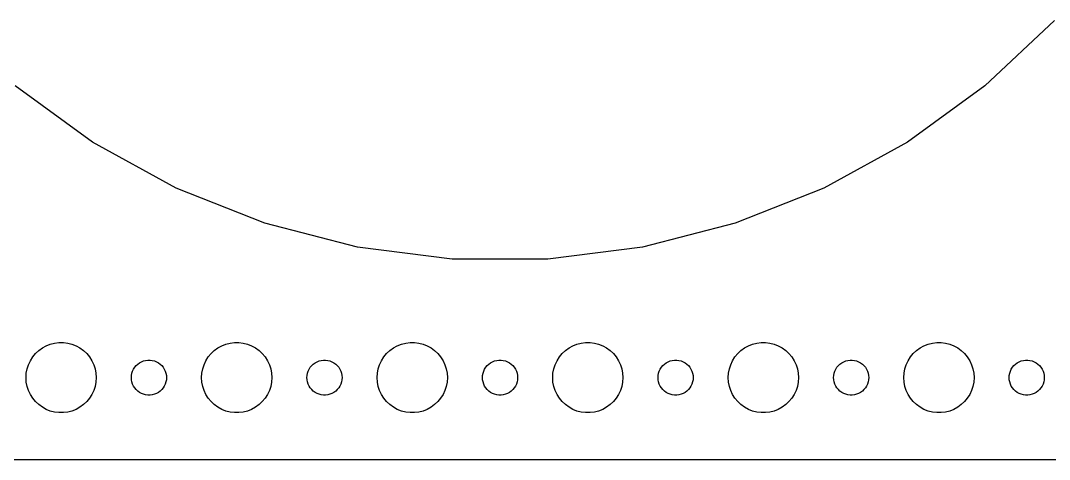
# Model space of a CAD drawing. Header units: metres. Extents: x -344 to 344, y -82 to 82.
# Drawn here: x -176 to -88.1, y -82 to -44.5 of the extents above; entities that cross this region are included whole.
import ezdxf

# ---------------------------------------------------------------- set-up
doc = ezdxf.new("R2010")
doc.units = ezdxf.units.M

msp = doc.modelspace()

# ---------------------------------------------------------------- linework, layer by layer
for p, q in [((-87.617, -44.4956), (-93.5674, -50.0834)), ((-169.829, -54.8813), (-176.433, -50.0834)), ((-93.5674, -50.0834), (-100.171, -54.8813)), ((-162.676, -58.8138), (-169.829, -54.8813)), ((-100.171, -54.8813), (-107.324, -58.8138)), ((-155.086, -61.8187), (-162.676, -58.8138)), ((-107.324, -58.8138), (-114.914, -61.8187)), ((-147.18, -63.8487), (-155.086, -61.8187)), ((-114.914, -61.8187), (-122.82, -63.8487)), ((-139.081, -64.8717), (-147.18, -63.8487)), ((-122.82, -63.8487), (-130.919, -64.8717)), ((-130.919, -64.8717), (-139.081, -64.8717)), ((-173.427, -72.1468), (-173.062, -72.0531)), ((-173.062, -72.0531), (-172.688, -72.0059)), ((-172.688, -72.0059), (-172.312, -72.0059)), ((-172.312, -72.0059), (-171.938, -72.0531)), ((-171.938, -72.0531), (-171.573, -72.1468)), ((-158.427, -72.1468), (-158.062, -72.0531)), ((-158.062, -72.0531), (-157.688, -72.0059)), ((-157.688, -72.0059), (-157.312, -72.0059)), ((-157.312, -72.0059), (-156.938, -72.0531)), ((-156.938, -72.0531), (-156.573, -72.1468)), ((-143.427, -72.1468), (-143.062, -72.0531)), ((-143.062, -72.0531), (-142.688, -72.0059)), ((-142.688, -72.0059), (-142.312, -72.0059)), ((-142.312, -72.0059), (-141.938, -72.0531)), ((-141.938, -72.0531), (-141.573, -72.1468)), ((-128.427, -72.1468), (-128.062, -72.0531)), ((-128.062, -72.0531), (-127.688, -72.0059)), ((-127.688, -72.0059), (-127.312, -72.0059)), ((-127.312, -72.0059), (-126.938, -72.0531)), ((-126.938, -72.0531), (-126.573, -72.1468)), ((-113.427, -72.1468), (-113.062, -72.0531)), ((-113.062, -72.0531), (-112.688, -72.0059)), ((-112.688, -72.0059), (-112.312, -72.0059)), ((-112.312, -72.0059), (-111.938, -72.0531)), ((-111.938, -72.0531), (-111.573, -72.1468)), ((-98.427, -72.1468), (-98.0621, -72.0531)), ((-98.0621, -72.0531), (-97.6884, -72.0059)), ((-97.6884, -72.0059), (-97.3116, -72.0059)), ((-97.3116, -72.0059), (-96.9379, -72.0531)), ((-96.9379, -72.0531), (-96.573, -72.1468)), ((-174.927, -73.2366), (-174.687, -72.9464)), ((-174.687, -72.9464), (-174.412, -72.6885)), ((-174.412, -72.6885), (-174.107, -72.467)), ((-174.107, -72.467), (-173.777, -72.2855)), ((-173.777, -72.2855), (-173.427, -72.1468)), ((-171.573, -72.1468), (-171.223, -72.2855)), ((-171.223, -72.2855), (-170.893, -72.467)), ((-170.893, -72.467), (-170.588, -72.6885)), ((-170.588, -72.6885), (-170.313, -72.9464)), ((-170.313, -72.9464), (-170.073, -73.2366)), ((-159.927, -73.2366), (-159.687, -72.9464)), ((-159.687, -72.9464), (-159.412, -72.6885)), ((-159.412, -72.6885), (-159.107, -72.467)), ((-159.107, -72.467), (-158.777, -72.2855)), ((-158.777, -72.2855), (-158.427, -72.1468)), ((-156.573, -72.1468), (-156.223, -72.2855)), ((-156.223, -72.2855), (-155.893, -72.467)), ((-155.893, -72.467), (-155.588, -72.6885)), ((-155.588, -72.6885), (-155.313, -72.9464)), ((-155.313, -72.9464), (-155.073, -73.2366)), ((-144.927, -73.2366), (-144.687, -72.9464)), ((-144.687, -72.9464), (-144.412, -72.6885)), ((-144.412, -72.6885), (-144.107, -72.467)), ((-144.107, -72.467), (-143.777, -72.2855)), ((-143.777, -72.2855), (-143.427, -72.1468)), ((-141.573, -72.1468), (-141.223, -72.2855)), ((-141.223, -72.2855), (-140.893, -72.467)), ((-140.893, -72.467), (-140.588, -72.6885)), ((-140.588, -72.6885), (-140.313, -72.9464)), ((-140.313, -72.9464), (-140.073, -73.2366)), ((-129.927, -73.2366), (-129.687, -72.9464)), ((-129.687, -72.9464), (-129.412, -72.6885)), ((-129.412, -72.6885), (-129.107, -72.467)), ((-129.107, -72.467), (-128.777, -72.2855)), ((-128.777, -72.2855), (-128.427, -72.1468)), ((-126.573, -72.1468), (-126.223, -72.2855)), ((-126.223, -72.2855), (-125.893, -72.467)), ((-125.893, -72.467), (-125.588, -72.6885)), ((-125.588, -72.6885), (-125.313, -72.9464)), ((-125.313, -72.9464), (-125.073, -73.2366)), ((-114.927, -73.2366), (-114.687, -72.9464)), ((-114.687, -72.9464), (-114.412, -72.6885)), ((-114.412, -72.6885), (-114.107, -72.467)), ((-114.107, -72.467), (-113.777, -72.2855)), ((-113.777, -72.2855), (-113.427, -72.1468)), ((-111.573, -72.1468), (-111.223, -72.2855)), ((-111.223, -72.2855), (-110.893, -72.467)), ((-110.893, -72.467), (-110.588, -72.6885)), ((-110.588, -72.6885), (-110.313, -72.9464)), ((-110.313, -72.9464), (-110.073, -73.2366)), ((-99.927, -73.2366), (-99.6869, -72.9464)), ((-99.6869, -72.9464), (-99.4123, -72.6885)), ((-99.4123, -72.6885), (-99.1075, -72.467)), ((-99.1075, -72.467), (-98.7773, -72.2855)), ((-98.7773, -72.2855), (-98.427, -72.1468)), ((-96.573, -72.1468), (-96.2227, -72.2855)), ((-96.2227, -72.2855), (-95.8925, -72.467)), ((-95.8925, -72.467), (-95.5877, -72.6885)), ((-95.5877, -72.6885), (-95.3131, -72.9464)), ((-95.3131, -72.9464), (-95.073, -73.2366)), ((-175.289, -73.8956), (-175.129, -73.5547)), ((-175.129, -73.5547), (-174.927, -73.2366)), ((-170.073, -73.2366), (-169.871, -73.5547)), ((-169.871, -73.5547), (-169.711, -73.8956)), ((-165.956, -73.8442), (-165.804, -73.7335)), ((-165.804, -73.7335), (-165.639, -73.6428)), ((-165.639, -73.6428), (-165.464, -73.5734)), ((-165.464, -73.5734), (-165.281, -73.5266)), ((-165.281, -73.5266), (-165.094, -73.503)), ((-165.094, -73.503), (-164.906, -73.503)), ((-164.906, -73.503), (-164.719, -73.5266)), ((-164.719, -73.5266), (-164.536, -73.5734)), ((-164.536, -73.5734), (-164.361, -73.6428)), ((-164.361, -73.6428), (-164.196, -73.7335)), ((-164.196, -73.7335), (-164.044, -73.8442)), ((-160.289, -73.8956), (-160.129, -73.5547)), ((-160.129, -73.5547), (-159.927, -73.2366)), ((-155.073, -73.2366), (-154.871, -73.5547)), ((-154.871, -73.5547), (-154.711, -73.8956)), ((-150.956, -73.8442), (-150.804, -73.7335)), ((-150.804, -73.7335), (-150.639, -73.6428)), ((-150.639, -73.6428), (-150.464, -73.5734)), ((-150.464, -73.5734), (-150.281, -73.5266)), ((-150.281, -73.5266), (-150.094, -73.503)), ((-150.094, -73.503), (-149.906, -73.503)), ((-149.906, -73.503), (-149.719, -73.5266)), ((-149.719, -73.5266), (-149.536, -73.5734)), ((-149.536, -73.5734), (-149.361, -73.6428)), ((-149.361, -73.6428), (-149.196, -73.7335)), ((-149.196, -73.7335), (-149.044, -73.8442)), ((-145.289, -73.8956), (-145.129, -73.5547)), ((-145.129, -73.5547), (-144.927, -73.2366)), ((-140.073, -73.2366), (-139.871, -73.5547)), ((-139.871, -73.5547), (-139.711, -73.8956)), ((-135.956, -73.8442), (-135.804, -73.7335)), ((-135.804, -73.7335), (-135.639, -73.6428)), ((-135.639, -73.6428), (-135.464, -73.5734)), ((-135.464, -73.5734), (-135.281, -73.5266)), ((-135.281, -73.5266), (-135.094, -73.503)), ((-135.094, -73.503), (-134.906, -73.503)), ((-134.906, -73.503), (-134.719, -73.5266)), ((-134.719, -73.5266), (-134.536, -73.5734)), ((-134.536, -73.5734), (-134.361, -73.6428)), ((-134.361, -73.6428), (-134.196, -73.7335)), ((-134.196, -73.7335), (-134.044, -73.8442)), ((-130.289, -73.8956), (-130.129, -73.5547)), ((-130.129, -73.5547), (-129.927, -73.2366)), ((-125.073, -73.2366), (-124.871, -73.5547)), ((-124.871, -73.5547), (-124.711, -73.8956)), ((-120.956, -73.8442), (-120.804, -73.7335)), ((-120.804, -73.7335), (-120.639, -73.6428)), ((-120.639, -73.6428), (-120.464, -73.5734)), ((-120.464, -73.5734), (-120.281, -73.5266)), ((-120.281, -73.5266), (-120.094, -73.503)), ((-120.094, -73.503), (-119.906, -73.503)), ((-119.906, -73.503), (-119.719, -73.5266)), ((-119.719, -73.5266), (-119.536, -73.5734)), ((-119.536, -73.5734), (-119.361, -73.6428)), ((-119.361, -73.6428), (-119.196, -73.7335)), ((-119.196, -73.7335), (-119.044, -73.8442)), ((-115.289, -73.8956), (-115.129, -73.5547)), ((-115.129, -73.5547), (-114.927, -73.2366)), ((-110.073, -73.2366), (-109.871, -73.5547)), ((-109.871, -73.5547), (-109.711, -73.8956)), ((-105.956, -73.8442), (-105.804, -73.7335)), ((-105.804, -73.7335), (-105.639, -73.6428)), ((-105.639, -73.6428), (-105.464, -73.5734)), ((-105.464, -73.5734), (-105.281, -73.5266)), ((-105.281, -73.5266), (-105.094, -73.503)), ((-105.094, -73.503), (-104.906, -73.503)), ((-104.906, -73.503), (-104.719, -73.5266)), ((-104.719, -73.5266), (-104.536, -73.5734)), ((-104.536, -73.5734), (-104.361, -73.6428)), ((-104.361, -73.6428), (-104.196, -73.7335)), ((-104.196, -73.7335), (-104.044, -73.8442)), ((-100.289, -73.8956), (-100.129, -73.5547)), ((-100.129, -73.5547), (-99.927, -73.2366)), ((-95.073, -73.2366), (-94.8711, -73.5547)), ((-94.8711, -73.5547), (-94.7107, -73.8956)), ((-90.9561, -73.8442), (-90.8037, -73.7335)), ((-90.8037, -73.7335), (-90.6387, -73.6428)), ((-90.6387, -73.6428), (-90.4635, -73.5734)), ((-90.4635, -73.5734), (-90.2811, -73.5266)), ((-90.2811, -73.5266), (-90.0942, -73.503)), ((-90.0942, -73.503), (-89.9058, -73.503)), ((-89.9058, -73.503), (-89.7189, -73.5266)), ((-89.7189, -73.5266), (-89.5365, -73.5734)), ((-89.5365, -73.5734), (-89.3613, -73.6428)), ((-89.3613, -73.6428), (-89.1963, -73.7335)), ((-89.1963, -73.7335), (-89.0439, -73.8442)), ((-175.5, -75), (-175.476, -74.624)), ((-175.476, -74.624), (-175.406, -74.2539)), ((-175.406, -74.2539), (-175.289, -73.8956)), ((-169.711, -73.8956), (-169.594, -74.2539)), ((-169.594, -74.2539), (-169.524, -74.624)), ((-169.524, -74.624), (-169.5, -75)), ((-166.488, -74.812), (-166.453, -74.627)), ((-166.453, -74.627), (-166.395, -74.4478)), ((-166.395, -74.4478), (-166.314, -74.2774)), ((-166.314, -74.2774), (-166.214, -74.1183)), ((-166.214, -74.1183), (-166.093, -73.9732)), ((-166.093, -73.9732), (-165.956, -73.8442)), ((-164.044, -73.8442), (-163.907, -73.9732)), ((-163.907, -73.9732), (-163.786, -74.1183)), ((-163.786, -74.1183), (-163.686, -74.2774)), ((-163.686, -74.2774), (-163.605, -74.4478)), ((-163.605, -74.4478), (-163.547, -74.627)), ((-163.547, -74.627), (-163.512, -74.812)), ((-160.5, -75), (-160.476, -74.624)), ((-160.476, -74.624), (-160.406, -74.2539)), ((-160.406, -74.2539), (-160.289, -73.8956)), ((-154.711, -73.8956), (-154.594, -74.2539)), ((-154.594, -74.2539), (-154.524, -74.624)), ((-154.524, -74.624), (-154.5, -75)), ((-151.488, -74.812), (-151.453, -74.627)), ((-151.453, -74.627), (-151.395, -74.4478)), ((-151.395, -74.4478), (-151.314, -74.2774)), ((-151.314, -74.2774), (-151.214, -74.1183)), ((-151.214, -74.1183), (-151.093, -73.9732)), ((-151.093, -73.9732), (-150.956, -73.8442)), ((-149.044, -73.8442), (-148.907, -73.9732)), ((-148.907, -73.9732), (-148.786, -74.1183)), ((-148.786, -74.1183), (-148.686, -74.2774)), ((-148.686, -74.2774), (-148.605, -74.4478)), ((-148.605, -74.4478), (-148.547, -74.627)), ((-148.547, -74.627), (-148.512, -74.812)), ((-145.5, -75), (-145.476, -74.624)), ((-145.476, -74.624), (-145.406, -74.2539)), ((-145.406, -74.2539), (-145.289, -73.8956)), ((-139.711, -73.8956), (-139.594, -74.2539)), ((-139.594, -74.2539), (-139.524, -74.624)), ((-139.524, -74.624), (-139.5, -75)), ((-136.488, -74.812), (-136.453, -74.627)), ((-136.453, -74.627), (-136.395, -74.4478)), ((-136.395, -74.4478), (-136.314, -74.2774)), ((-136.314, -74.2774), (-136.214, -74.1183)), ((-136.214, -74.1183), (-136.093, -73.9732)), ((-136.093, -73.9732), (-135.956, -73.8442)), ((-134.044, -73.8442), (-133.907, -73.9732)), ((-133.907, -73.9732), (-133.786, -74.1183)), ((-133.786, -74.1183), (-133.686, -74.2774)), ((-133.686, -74.2774), (-133.605, -74.4478)), ((-133.605, -74.4478), (-133.547, -74.627)), ((-133.547, -74.627), (-133.512, -74.812)), ((-130.5, -75), (-130.476, -74.624)), ((-130.476, -74.624), (-130.406, -74.2539)), ((-130.406, -74.2539), (-130.289, -73.8956)), ((-124.711, -73.8956), (-124.594, -74.2539)), ((-124.594, -74.2539), (-124.524, -74.624)), ((-124.524, -74.624), (-124.5, -75)), ((-121.488, -74.812), (-121.453, -74.627)), ((-121.453, -74.627), (-121.395, -74.4478)), ((-121.395, -74.4478), (-121.314, -74.2774)), ((-121.314, -74.2774), (-121.214, -74.1183)), ((-121.214, -74.1183), (-121.093, -73.9732)), ((-121.093, -73.9732), (-120.956, -73.8442)), ((-119.044, -73.8442), (-118.907, -73.9732)), ((-118.907, -73.9732), (-118.786, -74.1183)), ((-118.786, -74.1183), (-118.686, -74.2774)), ((-118.686, -74.2774), (-118.605, -74.4478)), ((-118.605, -74.4478), (-118.547, -74.627)), ((-118.547, -74.627), (-118.512, -74.812)), ((-115.5, -75), (-115.476, -74.624)), ((-115.476, -74.624), (-115.406, -74.2539)), ((-115.406, -74.2539), (-115.289, -73.8956)), ((-109.711, -73.8956), (-109.594, -74.2539)), ((-109.594, -74.2539), (-109.524, -74.624)), ((-109.524, -74.624), (-109.5, -75)), ((-106.488, -74.812), (-106.453, -74.627)), ((-106.453, -74.627), (-106.395, -74.4478)), ((-106.395, -74.4478), (-106.314, -74.2774)), ((-106.314, -74.2774), (-106.214, -74.1183)), ((-106.214, -74.1183), (-106.093, -73.9732)), ((-106.093, -73.9732), (-105.956, -73.8442)), ((-104.044, -73.8442), (-103.907, -73.9732)), ((-103.907, -73.9732), (-103.786, -74.1183)), ((-103.786, -74.1183), (-103.686, -74.2774)), ((-103.686, -74.2774), (-103.605, -74.4478)), ((-103.605, -74.4478), (-103.547, -74.627)), ((-103.547, -74.627), (-103.512, -74.812)), ((-100.5, -75), (-100.476, -74.624)), ((-100.476, -74.624), (-100.406, -74.2539)), ((-100.406, -74.2539), (-100.289, -73.8956)), ((-94.7107, -73.8956), (-94.5943, -74.2539)), ((-94.5943, -74.2539), (-94.5237, -74.624)), ((-94.5237, -74.624), (-94.5, -75)), ((-91.4882, -74.812), (-91.4529, -74.627)), ((-91.4529, -74.627), (-91.3947, -74.4478)), ((-91.3947, -74.4478), (-91.3145, -74.2774)), ((-91.3145, -74.2774), (-91.2135, -74.1183)), ((-91.2135, -74.1183), (-91.0934, -73.9732)), ((-91.0934, -73.9732), (-90.9561, -73.8442)), ((-89.0439, -73.8442), (-88.9065, -73.9732)), ((-88.9065, -73.9732), (-88.7865, -74.1183)), ((-88.7865, -74.1183), (-88.6855, -74.2774)), ((-88.6855, -74.2774), (-88.6053, -74.4478)), ((-88.6053, -74.4478), (-88.5471, -74.627)), ((-88.5471, -74.627), (-88.5118, -74.812)), ((-175.476, -75.376), (-175.5, -75)), ((-175.406, -75.7461), (-175.476, -75.376)), ((-169.524, -75.376), (-169.594, -75.7461)), ((-169.5, -75), (-169.524, -75.376)), ((-166.5, -75), (-166.488, -74.812)), ((-166.488, -75.188), (-166.5, -75)), ((-166.453, -75.373), (-166.488, -75.188)), ((-166.395, -75.5522), (-166.453, -75.373)), ((-166.314, -75.7226), (-166.395, -75.5522)), ((-163.605, -75.5522), (-163.686, -75.7226)), ((-163.547, -75.373), (-163.605, -75.5522)), ((-163.512, -75.188), (-163.547, -75.373)), ((-163.512, -74.812), (-163.5, -75)), ((-163.5, -75), (-163.512, -75.188)), ((-160.476, -75.376), (-160.5, -75)), ((-160.406, -75.7461), (-160.476, -75.376)), ((-154.524, -75.376), (-154.594, -75.7461)), ((-154.5, -75), (-154.524, -75.376)), ((-151.5, -75), (-151.488, -74.812)), ((-151.488, -75.188), (-151.5, -75)), ((-151.453, -75.373), (-151.488, -75.188)), ((-151.395, -75.5522), (-151.453, -75.373)), ((-151.314, -75.7226), (-151.395, -75.5522)), ((-148.605, -75.5522), (-148.686, -75.7226)), ((-148.547, -75.373), (-148.605, -75.5522)), ((-148.512, -75.188), (-148.547, -75.373)), ((-148.512, -74.812), (-148.5, -75)), ((-148.5, -75), (-148.512, -75.188)), ((-145.476, -75.376), (-145.5, -75)), ((-145.406, -75.7461), (-145.476, -75.376)), ((-139.524, -75.376), (-139.594, -75.7461)), ((-139.5, -75), (-139.524, -75.376)), ((-136.5, -75), (-136.488, -74.812)), ((-136.488, -75.188), (-136.5, -75)), ((-136.453, -75.373), (-136.488, -75.188)), ((-136.395, -75.5522), (-136.453, -75.373)), ((-136.314, -75.7226), (-136.395, -75.5522)), ((-133.605, -75.5522), (-133.686, -75.7226)), ((-133.547, -75.373), (-133.605, -75.5522)), ((-133.512, -75.188), (-133.547, -75.373)), ((-133.512, -74.812), (-133.5, -75)), ((-133.5, -75), (-133.512, -75.188)), ((-130.476, -75.376), (-130.5, -75)), ((-130.406, -75.7461), (-130.476, -75.376)), ((-124.524, -75.376), (-124.594, -75.7461)), ((-124.5, -75), (-124.524, -75.376)), ((-121.5, -75), (-121.488, -74.812)), ((-121.488, -75.188), (-121.5, -75)), ((-121.453, -75.373), (-121.488, -75.188)), ((-121.395, -75.5522), (-121.453, -75.373)), ((-121.314, -75.7226), (-121.395, -75.5522)), ((-118.605, -75.5522), (-118.686, -75.7226)), ((-118.547, -75.373), (-118.605, -75.5522)), ((-118.512, -75.188), (-118.547, -75.373)), ((-118.512, -74.812), (-118.5, -75)), ((-118.5, -75), (-118.512, -75.188)), ((-115.476, -75.376), (-115.5, -75)), ((-115.406, -75.7461), (-115.476, -75.376)), ((-109.524, -75.376), (-109.594, -75.7461)), ((-109.5, -75), (-109.524, -75.376)), ((-106.5, -75), (-106.488, -74.812)), ((-106.488, -75.188), (-106.5, -75)), ((-106.453, -75.373), (-106.488, -75.188)), ((-106.395, -75.5522), (-106.453, -75.373)), ((-106.314, -75.7226), (-106.395, -75.5522)), ((-103.605, -75.5522), (-103.686, -75.7226)), ((-103.547, -75.373), (-103.605, -75.5522)), ((-103.512, -75.188), (-103.547, -75.373)), ((-103.512, -74.812), (-103.5, -75)), ((-103.5, -75), (-103.512, -75.188)), ((-100.476, -75.376), (-100.5, -75)), ((-100.406, -75.7461), (-100.476, -75.376)), ((-94.5237, -75.376), (-94.5943, -75.7461)), ((-94.5, -75), (-94.5237, -75.376)), ((-91.5, -75), (-91.4882, -74.812)), ((-91.4882, -75.188), (-91.5, -75)), ((-91.4529, -75.373), (-91.4882, -75.188)), ((-91.3947, -75.5522), (-91.4529, -75.373)), ((-91.3145, -75.7226), (-91.3947, -75.5522)), ((-88.6053, -75.5522), (-88.6855, -75.7226)), ((-88.5471, -75.373), (-88.6053, -75.5522)), ((-88.5118, -75.188), (-88.5471, -75.373)), ((-88.5118, -74.812), (-88.5, -75)), ((-88.5, -75), (-88.5118, -75.188)), ((-175.289, -76.1044), (-175.406, -75.7461)), ((-175.129, -76.4453), (-175.289, -76.1044)), ((-174.927, -76.7634), (-175.129, -76.4453)), ((-169.871, -76.4453), (-170.073, -76.7634)), ((-169.711, -76.1044), (-169.871, -76.4453)), ((-169.594, -75.7461), (-169.711, -76.1044)), ((-166.214, -75.8817), (-166.314, -75.7226)), ((-166.093, -76.0268), (-166.214, -75.8817)), ((-165.956, -76.1558), (-166.093, -76.0268)), ((-165.804, -76.2665), (-165.956, -76.1558)), ((-165.639, -76.3572), (-165.804, -76.2665)), ((-165.464, -76.4266), (-165.639, -76.3572)), ((-165.281, -76.4734), (-165.464, -76.4266)), ((-165.094, -76.497), (-165.281, -76.4734)), ((-164.719, -76.4734), (-164.906, -76.497)), ((-164.536, -76.4266), (-164.719, -76.4734)), ((-164.361, -76.3572), (-164.536, -76.4266)), ((-164.196, -76.2665), (-164.361, -76.3572)), ((-164.044, -76.1558), (-164.196, -76.2665)), ((-163.907, -76.0268), (-164.044, -76.1558)), ((-163.786, -75.8817), (-163.907, -76.0268)), ((-163.686, -75.7226), (-163.786, -75.8817)), ((-160.289, -76.1044), (-160.406, -75.7461)), ((-160.129, -76.4453), (-160.289, -76.1044)), ((-159.927, -76.7634), (-160.129, -76.4453)), ((-154.871, -76.4453), (-155.073, -76.7634)), ((-154.711, -76.1044), (-154.871, -76.4453)), ((-154.594, -75.7461), (-154.711, -76.1044)), ((-151.214, -75.8817), (-151.314, -75.7226)), ((-151.093, -76.0268), (-151.214, -75.8817)), ((-150.956, -76.1558), (-151.093, -76.0268)), ((-150.804, -76.2665), (-150.956, -76.1558)), ((-150.639, -76.3572), (-150.804, -76.2665)), ((-150.464, -76.4266), (-150.639, -76.3572)), ((-150.281, -76.4734), (-150.464, -76.4266)), ((-150.094, -76.497), (-150.281, -76.4734)), ((-149.719, -76.4734), (-149.906, -76.497)), ((-149.536, -76.4266), (-149.719, -76.4734)), ((-149.361, -76.3572), (-149.536, -76.4266)), ((-149.196, -76.2665), (-149.361, -76.3572)), ((-149.044, -76.1558), (-149.196, -76.2665)), ((-148.907, -76.0268), (-149.044, -76.1558)), ((-148.786, -75.8817), (-148.907, -76.0268)), ((-148.686, -75.7226), (-148.786, -75.8817)), ((-145.289, -76.1044), (-145.406, -75.7461)), ((-145.129, -76.4453), (-145.289, -76.1044)), ((-144.927, -76.7634), (-145.129, -76.4453)), ((-139.871, -76.4453), (-140.073, -76.7634)), ((-139.711, -76.1044), (-139.871, -76.4453)), ((-139.594, -75.7461), (-139.711, -76.1044)), ((-136.214, -75.8817), (-136.314, -75.7226)), ((-136.093, -76.0268), (-136.214, -75.8817)), ((-135.956, -76.1558), (-136.093, -76.0268)), ((-135.804, -76.2665), (-135.956, -76.1558)), ((-135.639, -76.3572), (-135.804, -76.2665)), ((-135.464, -76.4266), (-135.639, -76.3572)), ((-135.281, -76.4734), (-135.464, -76.4266)), ((-135.094, -76.497), (-135.281, -76.4734)), ((-134.719, -76.4734), (-134.906, -76.497)), ((-134.536, -76.4266), (-134.719, -76.4734)), ((-134.361, -76.3572), (-134.536, -76.4266)), ((-134.196, -76.2665), (-134.361, -76.3572)), ((-134.044, -76.1558), (-134.196, -76.2665)), ((-133.907, -76.0268), (-134.044, -76.1558)), ((-133.786, -75.8817), (-133.907, -76.0268)), ((-133.686, -75.7226), (-133.786, -75.8817)), ((-130.289, -76.1044), (-130.406, -75.7461)), ((-130.129, -76.4453), (-130.289, -76.1044)), ((-129.927, -76.7634), (-130.129, -76.4453)), ((-124.871, -76.4453), (-125.073, -76.7634)), ((-124.711, -76.1044), (-124.871, -76.4453)), ((-124.594, -75.7461), (-124.711, -76.1044)), ((-121.214, -75.8817), (-121.314, -75.7226)), ((-121.093, -76.0268), (-121.214, -75.8817)), ((-120.956, -76.1558), (-121.093, -76.0268)), ((-120.804, -76.2665), (-120.956, -76.1558)), ((-120.639, -76.3572), (-120.804, -76.2665)), ((-120.464, -76.4266), (-120.639, -76.3572)), ((-120.281, -76.4734), (-120.464, -76.4266)), ((-120.094, -76.497), (-120.281, -76.4734)), ((-119.719, -76.4734), (-119.906, -76.497)), ((-119.536, -76.4266), (-119.719, -76.4734)), ((-119.361, -76.3572), (-119.536, -76.4266)), ((-119.196, -76.2665), (-119.361, -76.3572)), ((-119.044, -76.1558), (-119.196, -76.2665)), ((-118.907, -76.0268), (-119.044, -76.1558)), ((-118.786, -75.8817), (-118.907, -76.0268)), ((-118.686, -75.7226), (-118.786, -75.8817)), ((-115.289, -76.1044), (-115.406, -75.7461)), ((-115.129, -76.4453), (-115.289, -76.1044)), ((-114.927, -76.7634), (-115.129, -76.4453)), ((-109.871, -76.4453), (-110.073, -76.7634)), ((-109.711, -76.1044), (-109.871, -76.4453)), ((-109.594, -75.7461), (-109.711, -76.1044)), ((-106.214, -75.8817), (-106.314, -75.7226)), ((-106.093, -76.0268), (-106.214, -75.8817)), ((-105.956, -76.1558), (-106.093, -76.0268)), ((-105.804, -76.2665), (-105.956, -76.1558)), ((-105.639, -76.3572), (-105.804, -76.2665)), ((-105.464, -76.4266), (-105.639, -76.3572)), ((-105.281, -76.4734), (-105.464, -76.4266)), ((-105.094, -76.497), (-105.281, -76.4734)), ((-104.719, -76.4734), (-104.906, -76.497)), ((-104.536, -76.4266), (-104.719, -76.4734)), ((-104.361, -76.3572), (-104.536, -76.4266)), ((-104.196, -76.2665), (-104.361, -76.3572)), ((-104.044, -76.1558), (-104.196, -76.2665)), ((-103.907, -76.0268), (-104.044, -76.1558)), ((-103.786, -75.8817), (-103.907, -76.0268)), ((-103.686, -75.7226), (-103.786, -75.8817)), ((-100.289, -76.1044), (-100.406, -75.7461)), ((-100.129, -76.4453), (-100.289, -76.1044)), ((-99.927, -76.7634), (-100.129, -76.4453)), ((-94.8711, -76.4453), (-95.073, -76.7634)), ((-94.7107, -76.1044), (-94.8711, -76.4453)), ((-94.5943, -75.7461), (-94.7107, -76.1044)), ((-91.2135, -75.8817), (-91.3145, -75.7226)), ((-91.0934, -76.0268), (-91.2135, -75.8817)), ((-90.9561, -76.1558), (-91.0934, -76.0268)), ((-90.8037, -76.2665), (-90.9561, -76.1558)), ((-90.6387, -76.3572), (-90.8037, -76.2665)), ((-90.4635, -76.4266), (-90.6387, -76.3572)), ((-90.2811, -76.4734), (-90.4635, -76.4266)), ((-90.0942, -76.497), (-90.2811, -76.4734)), ((-89.7189, -76.4734), (-89.9058, -76.497)), ((-89.5365, -76.4266), (-89.7189, -76.4734)), ((-89.3613, -76.3572), (-89.5365, -76.4266)), ((-89.1963, -76.2665), (-89.3613, -76.3572)), ((-89.0439, -76.1558), (-89.1963, -76.2665)), ((-88.9065, -76.0268), (-89.0439, -76.1558)), ((-88.7865, -75.8817), (-88.9065, -76.0268)), ((-88.6855, -75.7226), (-88.7865, -75.8817)), ((-174.687, -77.0536), (-174.927, -76.7634)), ((-174.412, -77.3115), (-174.687, -77.0536)), ((-174.107, -77.533), (-174.412, -77.3115)), ((-170.588, -77.3115), (-170.893, -77.533)), ((-170.313, -77.0536), (-170.588, -77.3115)), ((-170.073, -76.7634), (-170.313, -77.0536)), ((-164.906, -76.497), (-165.094, -76.497)), ((-159.687, -77.0536), (-159.927, -76.7634)), ((-159.412, -77.3115), (-159.687, -77.0536)), ((-159.107, -77.533), (-159.412, -77.3115)), ((-155.588, -77.3115), (-155.893, -77.533)), ((-155.313, -77.0536), (-155.588, -77.3115)), ((-155.073, -76.7634), (-155.313, -77.0536)), ((-149.906, -76.497), (-150.094, -76.497)), ((-144.687, -77.0536), (-144.927, -76.7634)), ((-144.412, -77.3115), (-144.687, -77.0536)), ((-144.107, -77.533), (-144.412, -77.3115)), ((-140.588, -77.3115), (-140.893, -77.533)), ((-140.313, -77.0536), (-140.588, -77.3115)), ((-140.073, -76.7634), (-140.313, -77.0536)), ((-134.906, -76.497), (-135.094, -76.497)), ((-129.687, -77.0536), (-129.927, -76.7634)), ((-129.412, -77.3115), (-129.687, -77.0536)), ((-129.107, -77.533), (-129.412, -77.3115)), ((-125.588, -77.3115), (-125.893, -77.533)), ((-125.313, -77.0536), (-125.588, -77.3115)), ((-125.073, -76.7634), (-125.313, -77.0536)), ((-119.906, -76.497), (-120.094, -76.497)), ((-114.687, -77.0536), (-114.927, -76.7634)), ((-114.412, -77.3115), (-114.687, -77.0536)), ((-114.107, -77.533), (-114.412, -77.3115)), ((-110.588, -77.3115), (-110.893, -77.533)), ((-110.313, -77.0536), (-110.588, -77.3115)), ((-110.073, -76.7634), (-110.313, -77.0536)), ((-104.906, -76.497), (-105.094, -76.497)), ((-99.6869, -77.0536), (-99.927, -76.7634)), ((-99.4123, -77.3115), (-99.6869, -77.0536)), ((-99.1075, -77.533), (-99.4123, -77.3115)), ((-95.5877, -77.3115), (-95.8925, -77.533)), ((-95.3131, -77.0536), (-95.5877, -77.3115)), ((-95.073, -76.7634), (-95.3131, -77.0536)), ((-89.9058, -76.497), (-90.0942, -76.497)), ((-173.777, -77.7145), (-174.107, -77.533)), ((-173.427, -77.8532), (-173.777, -77.7145)), ((-173.062, -77.9469), (-173.427, -77.8532)), ((-172.688, -77.9941), (-173.062, -77.9469)), ((-172.312, -77.9941), (-172.688, -77.9941)), ((-171.938, -77.9469), (-172.312, -77.9941)), ((-171.573, -77.8532), (-171.938, -77.9469)), ((-171.223, -77.7145), (-171.573, -77.8532)), ((-170.893, -77.533), (-171.223, -77.7145)), ((-158.777, -77.7145), (-159.107, -77.533)), ((-158.427, -77.8532), (-158.777, -77.7145)), ((-158.062, -77.9469), (-158.427, -77.8532)), ((-157.688, -77.9941), (-158.062, -77.9469)), ((-157.312, -77.9941), (-157.688, -77.9941)), ((-156.938, -77.9469), (-157.312, -77.9941)), ((-156.573, -77.8532), (-156.938, -77.9469)), ((-156.223, -77.7145), (-156.573, -77.8532)), ((-155.893, -77.533), (-156.223, -77.7145)), ((-143.777, -77.7145), (-144.107, -77.533)), ((-143.427, -77.8532), (-143.777, -77.7145)), ((-143.062, -77.9469), (-143.427, -77.8532)), ((-142.688, -77.9941), (-143.062, -77.9469)), ((-142.312, -77.9941), (-142.688, -77.9941)), ((-141.938, -77.9469), (-142.312, -77.9941)), ((-141.573, -77.8532), (-141.938, -77.9469)), ((-141.223, -77.7145), (-141.573, -77.8532)), ((-140.893, -77.533), (-141.223, -77.7145)), ((-128.777, -77.7145), (-129.107, -77.533)), ((-128.427, -77.8532), (-128.777, -77.7145)), ((-128.062, -77.9469), (-128.427, -77.8532)), ((-127.688, -77.9941), (-128.062, -77.9469)), ((-127.312, -77.9941), (-127.688, -77.9941)), ((-126.938, -77.9469), (-127.312, -77.9941)), ((-126.573, -77.8532), (-126.938, -77.9469)), ((-126.223, -77.7145), (-126.573, -77.8532)), ((-125.893, -77.533), (-126.223, -77.7145)), ((-113.777, -77.7145), (-114.107, -77.533)), ((-113.427, -77.8532), (-113.777, -77.7145)), ((-113.062, -77.9469), (-113.427, -77.8532)), ((-112.688, -77.9941), (-113.062, -77.9469)), ((-112.312, -77.9941), (-112.688, -77.9941)), ((-111.938, -77.9469), (-112.312, -77.9941)), ((-111.573, -77.8532), (-111.938, -77.9469)), ((-111.223, -77.7145), (-111.573, -77.8532)), ((-110.893, -77.533), (-111.223, -77.7145)), ((-98.7773, -77.7145), (-99.1075, -77.533)), ((-98.427, -77.8532), (-98.7773, -77.7145)), ((-98.0621, -77.9469), (-98.427, -77.8532)), ((-97.6884, -77.9941), (-98.0621, -77.9469)), ((-97.3116, -77.9941), (-97.6884, -77.9941)), ((-96.9379, -77.9469), (-97.3116, -77.9941)), ((-96.573, -77.8532), (-96.9379, -77.9469)), ((-96.2227, -77.7145), (-96.573, -77.8532)), ((-95.8925, -77.533), (-96.2227, -77.7145)), ((-339.814, -81.9901), (339.814, -81.9901))]:
    msp.add_line(p, q)

doc.saveas('drawing.dxf')
